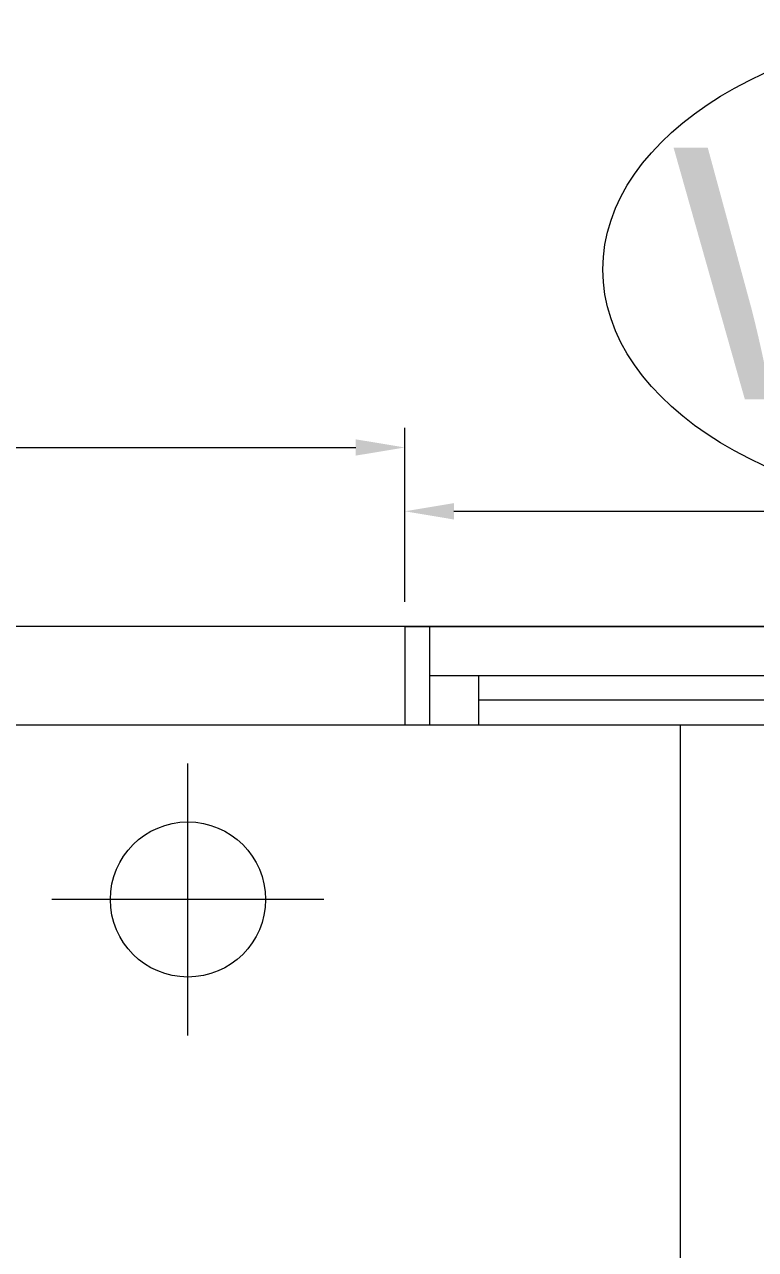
# Model space of a CAD drawing. Header units: millimetres. Extents: x -2143172 to 5255, y -610845 to 279739.
# Drawn here: x -1067644 to -1066900, y -584902 to -583656 of the extents above; entities that cross this region are included whole.
import ezdxf

# ---------------------------------------------------------------- set-up
doc = ezdxf.new("R2010")
doc.units = ezdxf.units.MM
doc.header["$LTSCALE"] = 30
doc.layers.get('0').update_dxf_attribs({"lineweight": 5})
doc.layers.get('Defpoints').update_dxf_attribs({"lineweight": 5})
for name, color, linetype, lineweight in [('Al Window tag', 5, 'Continuous', 5), ('Aluminum', 7, 'Continuous', 5), ('dims.', 152, 'Continuous', 5), ('LOADING', 163, 'Continuous', 5), ('NEW', 1, 'Continuous', 5), ('Walls', 32, 'Continuous', 5)]:
    doc.layers.add(name, color=color, linetype=linetype, lineweight=lineweight)
doc.styles.add('SIMPLEX', font='SIMPLEX.shx', dxfattribs={"height": 150})
doc.styles.add('TTLB-A0-JeddahDP$0$swis721', font='swiss.ttf')
doc.dimstyles.new('Buk', dxfattribs={"dimtxt": 150, "dimasz": 50, "dimexe": 20, "dimexo": 25, "dimgap": 20, "dimtad": 1, "dimdec": 0, "dimrnd": 5, "dimdsep": 46, "dimtxsty": 'SIMPLEX', "dimcen": 0, "dimdle": 20, "dimclrd": 256, "dimclre": 256, "dimclrt": 256, "dimadec": 0, "dimazin": 0, "dimtfac": 0.0075, "dimtdec": 0, "dimtmove": 1, "dimatfit": 2, "dimldrblk": 'ARCHTICK', "dimfxl": 1, "dimtolj": 1, "dimtzin": 0, "dimlwd": -1, "dimlwe": -1, "dimarcsym": 0})

# ---------------------------------------------------------------- blocks, each defined once
blk = doc.blocks.new('*D328')
at = {"layer": 'Defpoints', "color": 0, "transparency": 16777216}
for p in [(-1067257, -584086.1), (-1070913.2, -584268.1, 0.1), (-1067257, -584268.1, 0.1)]:
    blk.add_point(p, dxfattribs=at)
at = {"layer": 'dims.', "linetype": 'Continuous', "transparency": 16777216}
for p, q in [((-1070913.2, -584243.1), (-1070913.2, -584066.1)), ((-1067257, -584243.1), (-1067257, -584066.1))]:
    blk.add_line(p, q, dxfattribs=at)
at = {"layer": 'dims.', "transparency": 16777216}
blk.add_line((-1070863.2, -584086.1), (-1067307, -584086.1), dxfattribs=at)
for points in [[(-1070863.2, -584077.8), (-1070863.2, -584094.4), (-1070913.2, -584086.1)], [(-1067307, -584077.8), (-1067307, -584094.4), (-1067257, -584086.1)]]:
    blk.add_solid(points, dxfattribs=at)
at = {"layer": 'dims.', "transparency": 16777216, "insert": (-1069085.1, -583991.1), "char_height": 150, "attachment_point": 5, "style": 'SIMPLEX'}
blk.add_mtext('\\A1;3655', dxfattribs=at)
blk = doc.blocks.new('_ArchTick')
at = {"color": 0, "linetype": 'ByBlock', "const_width": 0.15}
blk.add_lwpolyline([(-0.5, -0.5), (0.5, 0.5)], dxfattribs=at)
blk = doc.blocks.new('*D329')
at = {"layer": 'Defpoints', "color": 0, "transparency": 16777216}
for p in [(-1066057, -584151), (-1067257, -584268.1, 0.1), (-1066057, -584268.1, 0.1)]:
    blk.add_point(p, dxfattribs=at)
at = {"layer": 'dims.', "linetype": 'Continuous', "transparency": 16777216}
for p, q in [((-1067257, -584243.1), (-1067257, -584131)), ((-1066057, -584243.1), (-1066057, -584131))]:
    blk.add_line(p, q, dxfattribs=at)
at = {"layer": 'dims.', "transparency": 16777216}
blk.add_line((-1067207, -584151), (-1066107, -584151), dxfattribs=at)
for points in [[(-1067207, -584142.7), (-1067207, -584159.4), (-1067257, -584151)], [(-1066107, -584142.7), (-1066107, -584159.4), (-1066057, -584151)]]:
    blk.add_solid(points, dxfattribs=at)
at = {"layer": 'dims.', "transparency": 16777216, "insert": (-1066657, -584056), "char_height": 150, "attachment_point": 5, "style": 'SIMPLEX'}
blk.add_mtext('\\A1;1200', dxfattribs=at)
blk = doc.blocks.new('*X49')
at = {"color": 0}
for p, q in [((13, 1), (13, 1)), ((13, 1), (13, 1)), ((13, 1), (13, 1)), ((13, 1), (13, 1)), ((13, 1), (13, 1)), ((13, 1), (13, 1)), ((13, 1), (13, 1)), ((13, 1), (13, 1)), ((13, 1), (13, 1)), ((13, 1), (13, 1)), ((13, 1), (13, 1)), ((13, 1), (13, 1)), ((13, 1), (13, 1)), ((13, 1), (13, 1)), ((13, 1), (13, 1)), ((13, 1), (14, 1)), ((13, 1), (14, 1)), ((13, 1), (14, 1)), ((13, 1), (13, 1)), ((13, 1), (13, 1)), ((13, 1), (13, 1)), ((13, 1), (13, 1)), ((13, 1), (13, 1)), ((13, 1), (13, 1)), ((13, 1), (13, 1)), ((13, 1), (13, 1)), ((13, 1), (13, 1)), ((13, 1), (13, 1)), ((13, 1), (13, 1)), ((13, 1), (13, 1)), ((13, 1), (13, 1)), ((13, 1), (13, 1)), ((13, 1), (13, 1)), ((13, 1), (13, 1)), ((13, 1), (13, 1)), ((13, 1), (13, 1)), ((13, 1), (13, 1)), ((13, 1), (13, 1)), ((13, 1), (13, 1)), ((13, 1), (13, 1)), ((13, 1), (13, 1)), ((13, 1), (13, 1)), ((13, 1), (13, 1)), ((13, 1), (13, 1)), ((13, 1), (13, 1)), ((13, 1), (13, 1)), ((13, 1), (13, 1)), ((13, 1), (13, 1)), ((13, 1), (13, 1)), ((13, 1), (13, 1)), ((13, 1), (13, 1)), ((13, 1), (13, 1)), ((13, 1), (13, 1)), ((13, 1), (13, 1)), ((13, 1), (13, 1)), ((13, 1), (13, 1)), ((13, 1), (13, 1)), ((13, 1), (13, 1)), ((13, 1), (13, 1)), ((13, 1), (13, 1)), ((13, 1), (13, 1)), ((13, 1), (13, 1)), ((13, 1), (13, 1)), ((13, 1), (13, 1)), ((13, 1), (13, 1)), ((13, 1), (13, 1)), ((13, 1), (13, 1)), ((13, 1), (13, 1)), ((13, 1), (13, 1)), ((13, 1), (13, 1)), ((13, 1), (13, 1)), ((13, 1), (13, 1)), ((13, 1), (13, 1)), ((13, 1), (13, 1)), ((13, 1), (13, 1)), ((13, 1), (13, 1)), ((13, 1), (13, 1)), ((13, 1), (13, 1)), ((13, 1), (13, 1)), ((13, 1), (13, 1)), ((13, 1), (13, 1)), ((13, 1), (13, 1)), ((13, 1), (13, 1)), ((13, 1), (13, 1)), ((13, 1), (13, 1)), ((13, 1), (13, 1)), ((13, 1), (13, 1)), ((13, 1), (13, 1)), ((13, 1), (13, 1)), ((13, 1), (13, 1)), ((13, 1), (13, 1)), ((13, 1), (13, 1)), ((13, 1), (13, 1)), ((13, 1), (13, 1)), ((13, 1), (13, 1)), ((13, 1), (13, 1)), ((13, 1), (13, 1)), ((13, 1), (13, 1)), ((13, 1), (13, 1)), ((13, 1), (13, 1)), ((13, 1), (13, 1)), ((13, 1), (13, 1)), ((13, 1), (13, 1)), ((13, 1), (13, 1)), ((13, 1), (13, 1)), ((13, 1), (13, 1)), ((13, 1), (13, 1)), ((13, 1), (13, 1)), ((13, 1), (13, 1)), ((13, 1), (13, 1)), ((13, 1), (13, 1)), ((13, 1), (13, 1)), ((13, 1), (13, 1)), ((13, 1), (13, 1)), ((13, 1), (13, 1)), ((13, 1), (13, 1)), ((13, 1), (13, 1)), ((13, 1), (13, 1)), ((13, 1), (13, 1)), ((13, 1), (13, 1)), ((13, 1), (13, 1)), ((13, 1), (13, 1)), ((13, 1), (13, 1)), ((13, 1), (14, 1)), ((13, 0), (13, 0)), ((13, 0), (13, 0)), ((13, 0), (13, 0)), ((13, 0), (13, 0)), ((13, 0), (13, 0)), ((13, 0), (13, 0)), ((13, 0), (13, 0)), ((13, 0), (13, 0)), ((13, 0), (13, 0)), ((13, 0), (13, 0)), ((13, 0), (13, 0)), ((13, 0), (13, 0)), ((13, 0), (13, 0)), ((13, 0), (13, 0)), ((13, 0), (13, 0)), ((13, 0), (13, 0)), ((13, 0), (13, 0)), ((13, 0), (13, 0)), ((13, 0), (13, 0)), ((13, 0), (13, 0)), ((13, 0), (13, 0)), ((13, 0), (13, 0)), ((13, 0), (13, 0)), ((13, 0), (13, 0)), ((13, 0), (13, 0)), ((13, 0), (13, 0)), ((13, 0), (13, 0)), ((13, 0), (13, 0)), ((13, 0), (13, 0)), ((13, 0), (13, 0)), ((13, 0), (13, 0)), ((13, 0), (13, 0)), ((13, 0), (13, 0)), ((13, 0), (13, 0)), ((13, 0), (13, 0)), ((13, 0), (13, 0)), ((13, 0), (13, 0)), ((13, 0), (13, 0)), ((13, 0), (13, 0)), ((13, 0), (13, 0)), ((13, 0), (13, 0)), ((13, 0), (13, 0)), ((13, 0), (13, 0)), ((13, 0), (13, 0)), ((13, 0), (13, 0)), ((13, 0), (13, 0)), ((13, 0), (13, 0)), ((13, 0), (13, 0)), ((13, 0), (14, 0)), ((13, 0), (14, 0)), ((13, 0), (13, 0)), ((13, 0), (14, 0)), ((14, 1), (14, 1)), ((14, 1), (14, 1)), ((14, 1), (14, 1)), ((14, 1), (14, 1)), ((14, 1), (14, 1)), ((14, 1), (14, 1)), ((14, 1), (14, 1)), ((14, 1), (14, 1)), ((14, 1), (14, 1)), ((14, 1), (14, 1)), ((14, 1), (14, 1)), ((14, 1), (14, 1)), ((14, 1), (14, 1)), ((14, 1), (14, 1)), ((14, 1), (14, 1)), ((14, 1), (14, 1)), ((14, 1), (14, 1)), ((14, 1), (14, 1)), ((14, 1), (14, 1)), ((14, 1), (14, 1)), ((14, 1), (14, 1)), ((14, 1), (14, 1)), ((14, 1), (14, 1)), ((14, 1), (14, 1)), ((14, 1), (14, 1)), ((14, 1), (14, 1)), ((14, 1), (14, 1)), ((14, 1), (14, 1)), ((14, 1), (14, 1)), ((14, 1), (14, 1)), ((14, 1), (14, 1)), ((14, 1), (14, 1)), ((14, 1), (14, 1)), ((14, 1), (14, 1)), ((14, 1), (14, 1)), ((14, 1), (14, 1)), ((14, 1), (14, 1)), ((14, 1), (14, 1)), ((14, 1), (14, 1)), ((14, 1), (14, 1)), ((14, 1), (14, 1)), ((14, 1), (14, 1)), ((14, 1), (14, 1)), ((14, 1), (14, 1)), ((14, 1), (14, 1)), ((14, 1), (14, 1)), ((14, 1), (14, 1)), ((14, 1), (14, 1)), ((14, 1), (14, 1)), ((14, 1), (14, 1)), ((14, 1), (14, 1)), ((14, 1), (14, 1)), ((14, 1), (14, 1)), ((14, 1), (14, 1)), ((14, 1), (14, 1)), ((14, 1), (14, 1)), ((14, 1), (14, 1)), ((14, 1), (14, 1)), ((14, 1), (14, 1)), ((14, 1), (14, 1)), ((14, 1), (14, 1)), ((14, 1), (14, 1)), ((14, 1), (14, 1)), ((14, 1), (14, 1)), ((14, 1), (14, 1)), ((14, 1), (14, 1)), ((14, 1), (14, 1)), ((14, 1), (14, 1)), ((14, 1), (14, 1)), ((14, 1), (14, 1)), ((14, 1), (14, 1)), ((14, 1), (14, 1)), ((14, 1), (14, 1)), ((14, 1), (14, 1)), ((14, 1), (14, 1)), ((14, 1), (14, 1)), ((14, 1), (14, 1)), ((14, 1), (14, 1)), ((14, 1), (14, 1)), ((14, 1), (14, 1)), ((14, 1), (14, 1)), ((14, 1), (14, 1)), ((14, 1), (14, 1)), ((14, 1), (14, 1)), ((14, 1), (14, 1)), ((14, 1), (14, 1)), ((14, 1), (14, 1)), ((14, 1), (14, 1)), ((14, 1), (14, 1)), ((14, 1), (14, 1)), ((14, 1), (14, 1)), ((14, 1), (14, 1)), ((14, 1), (14, 1)), ((14, 1), (14, 1)), ((14, 0), (14, 0)), ((14, 0), (14, 0)), ((14, 0), (14, 0)), ((14, 0), (14, 0)), ((14, 0), (14, 0)), ((14, 0), (14, 0)), ((14, 0), (14, 0)), ((14, 0), (14, 0)), ((14, 0), (14, 0)), ((14, 0), (14, 0)), ((14, 0), (14, 0)), ((14, 0), (14, 0)), ((14, 0), (14, 0)), ((14, 0), (14, 0)), ((14, 0), (14, 0)), ((14, 0), (14, 0)), ((14, 0), (14, 0)), ((14, 0), (14, 0)), ((14, 0), (14, 0)), ((14, 0), (14, 0)), ((14, 0), (14, 0)), ((14, 0), (14, 0)), ((14, 0), (14, 0)), ((14, 0), (14, 0)), ((14, 0), (14, 0)), ((14, 0), (14, 0)), ((14, 0), (14, 0)), ((14, 0), (14, 0)), ((14, 0), (14, 0)), ((14, 0), (14, 0)), ((14, 0), (14, 0)), ((14, 0), (14, 0)), ((14, 0), (14, 0)), ((14, 0), (14, 0)), ((14, 0), (14, 0)), ((14, 0), (14, 0)), ((14, 0), (14, 0)), ((14, 0), (14, 0)), ((14, 0), (14, 0)), ((14, 0), (14, 0)), ((14, 0), (14, 0)), ((14, 0), (14, 0)), ((14, 0), (14, 0)), ((14, 0), (14, 0)), ((14, 0), (14, 0)), ((14, 0), (14, 0)), ((14, 0), (14, 0)), ((14, 0), (14, 0)), ((13, 0), (13, 0)), ((13, 0), (14, 0)), ((13, 0), (13, 0)), ((13, 0), (14, 0)), ((13, 0), (13, 0)), ((13, 0), (14, 0)), ((13, 0), (13, 0)), ((13, 0), (13, 0)), ((13, 0), (13, 0)), ((13, 0), (13, 0)), ((13, 0), (14, 0)), ((13, 0), (13, 0)), ((13, 0), (14, 0)), ((13, 0), (13, 0)), ((13, 0), (14, 0)), ((13, 0), (13, 0)), ((13, 0), (14, 0)), ((13, 0), (13, 0)), ((13, 0), (14, 0)), ((13, 0), (13, 0)), ((13, 0), (14, 0)), ((13, 0), (13, 0)), ((13, 0), (14, 0)), ((13, 0), (13, 0)), ((13, 0), (13, 0)), ((13, 0), (13, 0)), ((13, 0), (14, 0)), ((13, 0), (13, 0)), ((13, 0), (14, 0)), ((13, 0), (13, 0)), ((13, 0), (14, 0)), ((13, 0), (13, 0)), ((13, 0), (14, 0)), ((13, 0), (13, 0)), ((13, 0), (13, 0)), ((13, 0), (13, 0)), ((13, 0), (13, 0)), ((13, 0), (13, 0)), ((13, 0), (13, 0)), ((13, 0), (13, 0)), ((13, 0), (13, 0)), ((13, 0), (13, 0)), ((13, 0), (13, 0)), ((13, 0), (13, 0)), ((13, 0), (13, 0)), ((13, 0), (13, 0)), ((13, 0), (13, 0)), ((13, 0), (13, 0)), ((13, 0), (13, 0)), ((13, 0), (13, 0)), ((13, 0), (13, 0)), ((13, 0), (13, 0)), ((13, 0), (13, 0)), ((13, 0), (13, 0)), ((13, 0), (13, 0)), ((13, 0), (13, 0)), ((13, 0), (13, 0)), ((13, 0), (13, 0)), ((13, 0), (13, 0)), ((13, 0), (13, 0)), ((13, 0), (13, 0)), ((13, 0), (13, 0)), ((13, 0), (13, 0)), ((13, 0), (13, 0)), ((13, -1), (13, -1)), ((13, -1), (13, -1)), ((13, -1), (13, -1)), ((13, -1), (13, -1)), ((13, -1), (13, -1)), ((13, -1), (14, -1)), ((13, -1), (13, -1)), ((14, 0), (14, 0)), ((14, 0), (14, 0)), ((14, 0), (14, 0)), ((14, 0), (14, 0)), ((14, 0), (14, 0)), ((14, 0), (14, 0)), ((14, 0), (14, 0)), ((14, 0), (14, 0)), ((14, 0), (14, 0)), ((14, 0), (14, 0)), ((14, 0), (14, 0)), ((14, 0), (14, 0)), ((14, 0), (14, 0)), ((14, 0), (14, 0)), ((14, 0), (14, 0)), ((13, 0), (14, 0)), ((14, 0), (14, 0)), ((14, 0), (14, 0)), ((14, 0), (14, 0)), ((14, 0), (14, 0)), ((14, 0), (14, 0)), ((14, 0), (14, 0)), ((14, 0), (14, 0)), ((14, 0), (14, 0)), ((14, 0), (14, 0)), ((14, 0), (14, 0)), ((14, 0), (14, 0)), ((14, 0), (14, 0)), ((14, 0), (14, 0)), ((14, 0), (14, 0)), ((14, 0), (14, 0)), ((14, 0), (14, 0)), ((14, 0), (14, 0)), ((14, 0), (14, 0)), ((14, 0), (14, 0)), ((14, 0), (14, 0)), ((14, 0), (14, 0)), ((14, 0), (14, 0)), ((14, 0), (14, 0)), ((14, 0), (14, 0)), ((14, 0), (14, 0)), ((14, 0), (14, 0)), ((14, 0), (14, 0)), ((14, 0), (14, 0)), ((14, 0), (14, 0)), ((14, 0), (14, 0)), ((14, 0), (14, 0)), ((14, 0), (14, 0)), ((14, 0), (14, 0)), ((14, 0), (14, 0)), ((14, -1), (14, -1)), ((14, -1), (14, -1)), ((14, -1), (14, -1)), ((14, -1), (14, -1)), ((14, -1), (14, -1))]:
    blk.add_line(p, q, dxfattribs=at)
blk = doc.blocks.new('*X48')
at = {"color": 0}
for p, q in [((5, 3), (5, 3)), ((5, 3), (5, 3)), ((5, 3), (5, 3)), ((5, 3), (5, 3)), ((5, 3), (5, 3)), ((5, 3), (5, 3)), ((5, 3), (5, 3)), ((5, 3), (5, 3)), ((5, 3), (5, 3)), ((5, 3), (5, 3)), ((5, 3), (5, 3)), ((5, 3), (5, 3)), ((5, 3), (5, 3)), ((5, 3), (5, 3)), ((5, 3), (5, 3)), ((5, 3), (5, 3)), ((5, 3), (5, 3)), ((5, 3), (5, 3)), ((5, 3), (5, 3)), ((5, 3), (5, 3)), ((5, 3), (5, 3)), ((5, 3), (5, 3)), ((5, 3), (5, 3)), ((5, 3), (5, 3)), ((5, 3), (5, 3)), ((5, 3), (5, 3)), ((5, 3), (5, 3)), ((5, 3), (5, 3)), ((5, 3), (5, 3)), ((5, 3), (5, 3)), ((5, 3), (5, 3)), ((5, 3), (5, 3)), ((5, 3), (5, 3)), ((5, 3), (5, 3)), ((5, 3), (5, 3)), ((5, 3), (5, 3)), ((5, 3), (5, 3)), ((5, 3), (5, 3)), ((5, 3), (5, 3)), ((5, 3), (5, 3)), ((5, 3), (5, 3)), ((5, 3), (5, 3)), ((5, 3), (5, 3)), ((5, 3), (5, 3)), ((5, 3), (5, 3)), ((5, 3), (5, 3)), ((5, 3), (5, 3)), ((5, 3), (5, 3)), ((5, 3), (5, 3)), ((5, 3), (5, 3)), ((5, 3), (5, 3)), ((5, 3), (5, 3)), ((5, 3), (5, 3)), ((5, 3), (5, 3)), ((5, 3), (5, 3)), ((5, 3), (5, 3)), ((5, 3), (5, 3)), ((5, 3), (5, 3)), ((5, 3), (5, 3)), ((5, 3), (5, 3)), ((5, 3), (5, 3)), ((5, 3), (5, 3)), ((5, 3), (5, 3)), ((5, 3), (5, 3)), ((5, 3), (5, 3)), ((5, 3), (5, 3)), ((6, 3), (5, 3)), ((5, 3), (5, 3)), ((6, 3), (5, 3)), ((5, 3), (5, 3)), ((6, 3), (5, 3)), ((5, 3), (5, 3)), ((6, 3), (5, 3)), ((5, 3), (5, 3)), ((5, 3), (5, 3)), ((5, 3), (5, 3)), ((5, 3), (5, 3)), ((5, 3), (5, 3)), ((5, 3), (5, 3)), ((5, 3), (5, 3)), ((5, 3), (5, 3)), ((5, 3), (5, 3)), ((5, 3), (5, 3)), ((5, 3), (5, 3)), ((5, 3), (5, 3)), ((5, 3), (5, 3)), ((5, 3), (5, 3)), ((5, 3), (5, 3)), ((5, 3), (5, 3)), ((5, 3), (5, 3)), ((5, 3), (5, 3)), ((5, 3), (5, 3)), ((5, 3), (5, 3)), ((5, 3), (5, 3)), ((5, 3), (5, 3)), ((5, 3), (5, 3)), ((6, 3), (6, 3)), ((6, 3), (6, 3)), ((6, 3), (6, 3)), ((6, 3), (6, 3)), ((6, 3), (6, 3)), ((6, 3), (6, 3)), ((6, 3), (6, 3)), ((6, 3), (6, 3)), ((6, 3), (6, 3)), ((6, 3), (6, 3)), ((6, 3), (6, 3)), ((6, 3), (6, 3)), ((6, 3), (6, 3)), ((6, 3), (6, 3)), ((6, 3), (6, 3)), ((6, 3), (6, 3)), ((6, 3), (6, 3)), ((6, 3), (6, 3)), ((6, 3), (6, 3)), ((6, 3), (6, 3)), ((6, 3), (6, 3)), ((6, 3), (6, 3)), ((6, 3), (6, 3)), ((6, 3), (6, 3)), ((6, 3), (6, 3)), ((6, 3), (6, 3)), ((6, 3), (6, 3)), ((6, 3), (6, 3)), ((6, 3), (6, 3)), ((6, 3), (6, 3)), ((6, 3), (6, 3)), ((6, 3), (6, 3)), ((6, 3), (6, 3)), ((6, 3), (6, 3)), ((6, 3), (6, 3)), ((6, 3), (6, 3)), ((6, 3), (6, 3)), ((6, 3), (6, 3)), ((6, 3), (6, 3)), ((6, 3), (6, 3)), ((6, 3), (6, 3)), ((6, 3), (6, 3)), ((6, 3), (6, 3)), ((6, 3), (6, 3)), ((6, 3), (6, 3)), ((6, 3), (6, 3)), ((6, 3), (6, 3)), ((6, 3), (6, 3)), ((6, 3), (6, 3)), ((6, 3), (6, 3)), ((6, 3), (6, 3)), ((6, 3), (6, 3)), ((6, 3), (6, 3)), ((6, 3), (6, 3)), ((6, 3), (6, 3)), ((6, 3), (6, 3)), ((6, 3), (6, 3)), ((6, 3), (6, 3)), ((6, 3), (6, 3)), ((6, 3), (6, 3)), ((6, 3), (6, 3)), ((6, 3), (6, 3)), ((6, 3), (6, 3)), ((6, 3), (6, 3)), ((6, 3), (6, 3)), ((6, 3), (6, 3)), ((6, 3), (6, 3)), ((6, 3), (6, 3)), ((6, 3), (6, 3)), ((6, 3), (6, 3)), ((6, 3), (6, 3)), ((6, 3), (6, 3)), ((6, 3), (6, 3)), ((6, 3), (6, 3)), ((6, 3), (6, 3)), ((6, 3), (6, 3)), ((6, 3), (6, 3)), ((6, 3), (6, 3)), ((6, 3), (6, 3)), ((6, 3), (6, 3)), ((6, 3), (6, 3)), ((6, 3), (6, 3)), ((6, 3), (6, 3)), ((6, 3), (6, 3)), ((6, 3), (6, 3)), ((6, 3), (6, 3)), ((6, 3), (6, 3)), ((6, 3), (6, 3)), ((6, 3), (6, 3)), ((6, 3), (6, 3)), ((6, 3), (6, 3)), ((6, 3), (6, 3)), ((6, 3), (6, 3)), ((6, 3), (6, 3)), ((6, 3), (6, 3)), ((6, 3), (6, 3)), ((6, 3), (6, 3)), ((6, 3), (6, 3)), ((6, 3), (6, 3)), ((6, 3), (6, 3)), ((6, 3), (6, 3)), ((6, 3), (6, 3)), ((6, 3), (6, 3)), ((6, 3), (6, 3)), ((6, 3), (6, 3)), ((6, 3), (6, 3)), ((6, 3), (6, 3)), ((6, 3), (6, 3)), ((6, 3), (6, 3)), ((6, 3), (6, 3)), ((6, 3), (6, 3)), ((6, 3), (6, 3)), ((6, 3), (6, 3)), ((6, 3), (6, 3)), ((6, 3), (6, 3)), ((6, 3), (6, 3)), ((6, 3), (6, 3)), ((6, 3), (6, 3)), ((6, 3), (6, 3)), ((6, 3), (6, 3)), ((6, 3), (6, 3)), ((6, 3), (6, 3)), ((6, 3), (6, 3)), ((6, 3), (6, 3)), ((6, 3), (6, 3)), ((6, 3), (6, 3)), ((6, 3), (6, 3)), ((6, 3), (6, 3)), ((6, 3), (6, 3)), ((6, 3), (6, 3)), ((6, 3), (6, 3)), ((6, 3), (6, 3)), ((6, 3), (6, 3)), ((6, 3), (6, 3)), ((6, 3), (6, 3)), ((6, 3), (6, 3)), ((6, 3), (6, 3)), ((6, 3), (6, 3)), ((6, 3), (6, 3)), ((6, 3), (6, 3)), ((6, 3), (6, 3)), ((6, 3), (6, 3)), ((6, 3), (6, 3)), ((6, 3), (6, 3)), ((6, 3), (6, 3)), ((6, 3), (6, 3)), ((6, 3), (6, 3)), ((6, 3), (6, 3)), ((6, 3), (6, 3)), ((6, 3), (6, 3)), ((6, 3), (6, 3)), ((6, 3), (6, 3)), ((6, 3), (6, 3)), ((6, 3), (6, 3)), ((6, 3), (6, 3)), ((6, 3), (6, 3)), ((6, 3), (6, 3)), ((6, 3), (6, 3)), ((6, 3), (6, 3)), ((6, 3), (6, 3)), ((6, 3), (6, 3)), ((6, 3), (6, 3)), ((6, 3), (6, 3)), ((6, 3), (6, 3)), ((6, 3), (6, 3)), ((6, 3), (6, 3)), ((6, 3), (6, 3)), ((6, 3), (6, 3)), ((6, 3), (6, 3)), ((6, 3), (6, 3)), ((6, 3), (6, 3)), ((6, 3), (6, 3)), ((6, 3), (6, 3)), ((6, 3), (6, 3)), ((6, 3), (6, 3)), ((6, 3), (6, 3)), ((6, 3), (6, 3)), ((6, 3), (6, 3)), ((6, 3), (6, 3)), ((6, 3), (6, 3)), ((6, 3), (6, 3)), ((6, 3), (6, 3)), ((6, 3), (6, 3)), ((6, 3), (6, 3)), ((6, 3), (6, 3)), ((6, 3), (6, 3)), ((6, 3), (6, 3)), ((6, 3), (6, 3)), ((6, 3), (6, 3)), ((6, 3), (6, 3)), ((6, 3), (6, 3)), ((6, 3), (6, 3)), ((6, 3), (6, 3)), ((6, 3), (6, 3)), ((6, 3), (6, 3)), ((6, 3), (6, 3)), ((6, 3), (6, 3)), ((6, 3), (6, 3)), ((6, 3), (6, 3)), ((6, 3), (6, 3)), ((6, 3), (6, 3)), ((6, 3), (6, 3)), ((6, 3), (6, 3)), ((6, 3), (6, 3)), ((6, 3), (5, 3)), ((6, 3), (5, 3)), ((6, 3), (5, 3)), ((6, 3), (5, 3)), ((6, 3), (5, 3)), ((6, 3), (6, 3)), ((6, 3), (6, 3)), ((6, 3), (6, 3)), ((6, 3), (6, 3)), ((6, 3), (6, 3)), ((6, 3), (6, 3)), ((6, 3), (6, 3)), ((6, 3), (6, 3)), ((6, 3), (6, 3)), ((6, 3), (6, 3)), ((6, 3), (6, 3)), ((6, 3), (6, 3)), ((6, 3), (6, 3)), ((6, 3), (6, 3)), ((6, 3), (6, 3)), ((6, 3), (6, 3)), ((6, 3), (6, 3)), ((6, 3), (6, 3)), ((6, 3), (6, 3)), ((6, 3), (6, 3)), ((6, 3), (6, 3)), ((6, 3), (6, 3)), ((6, 3), (6, 3)), ((6, 3), (6, 3)), ((6, 3), (6, 3)), ((6, 3), (6, 3)), ((6, 3), (6, 3)), ((6, 3), (6, 3)), ((6, 3), (6, 3)), ((6, 3), (6, 3)), ((6, 3), (6, 3)), ((6, 3), (6, 3)), ((6, 3), (6, 3)), ((6, 3), (6, 3)), ((6, 3), (6, 3)), ((6, 3), (6, 3)), ((6, 3), (6, 3)), ((6, 3), (6, 3)), ((6, 3), (6, 3)), ((6, 3), (6, 3)), ((6, 3), (6, 3)), ((6, 3), (6, 3)), ((6, 3), (6, 3)), ((6, 3), (6, 3)), ((6, 3), (6, 3)), ((6, 3), (6, 3)), ((6, 3), (6, 3)), ((6, 3), (6, 3)), ((6, 3), (6, 3)), ((6, 3), (6, 3)), ((6, 3), (6, 3)), ((6, 3), (6, 3)), ((6, 3), (6, 3)), ((6, 3), (6, 3)), ((6, 3), (6, 3)), ((6, 3), (6, 3)), ((6, 3), (6, 3)), ((6, 3), (6, 3)), ((6, 3), (6, 3)), ((6, 3), (6, 3)), ((6, 3), (6, 3)), ((6, 3), (6, 3)), ((6, 3), (6, 3)), ((6, 3), (6, 3)), ((6, 3), (6, 3)), ((6, 3), (6, 3)), ((6, 3), (6, 3)), ((6, 3), (6, 3)), ((6, 3), (6, 3)), ((6, 3), (6, 3)), ((6, 3), (6, 3)), ((6, 3), (6, 3)), ((6, 3), (6, 3)), ((6, 3), (6, 3)), ((6, 3), (6, 3)), ((6, 3), (6, 3)), ((6, 3), (6, 3)), ((6, 3), (6, 3)), ((6, 3), (6, 3)), ((6, 3), (6, 3)), ((6, 3), (6, 3)), ((6, 3), (6, 3)), ((6, 3), (6, 3)), ((6, 3), (6, 3)), ((6, 3), (6, 3)), ((6, 3), (6, 3)), ((6, 3), (6, 3)), ((6, 3), (6, 3)), ((6, 3), (6, 3)), ((6, 3), (6, 3)), ((6, 3), (6, 3)), ((6, 3), (6, 3)), ((6, 3), (6, 3)), ((6, 3), (6, 3)), ((6, 3), (6, 3)), ((6, 3), (6, 3)), ((6, 3), (6, 3)), ((6, 3), (6, 3)), ((6, 3), (6, 3)), ((6, 3), (6, 3)), ((6, 3), (6, 3)), ((6, 3), (6, 3)), ((6, 3), (6, 3)), ((6, 3), (6, 3)), ((6, 3), (6, 3)), ((6, 3), (6, 3)), ((6, 3), (6, 3)), ((6, 3), (6, 3)), ((6, 3), (6, 3)), ((6, 3), (6, 3)), ((6, 3), (6, 3)), ((6, 3), (6, 3)), ((6, 3), (6, 3)), ((6, 3), (6, 3)), ((6, 3), (6, 3)), ((6, 3), (6, 3)), ((6, 3), (6, 3)), ((6, 3), (6, 3)), ((6, 3), (6, 3)), ((6, 3), (6, 3)), ((6, 3), (6, 3)), ((6, 3), (6, 3)), ((6, 3), (6, 3)), ((6, 3), (6, 3)), ((6, 3), (6, 3)), ((6, 3), (6, 3)), ((6, 3), (6, 3)), ((6, 3), (6, 3)), ((6, 3), (6, 3)), ((6, 3), (6, 3)), ((6, 3), (6, 3)), ((6, 3), (6, 3)), ((6, 3), (6, 3)), ((6, 3), (6, 3)), ((6, 3), (6, 3)), ((6, 3), (6, 3)), ((6, 3), (6, 3)), ((6, 3), (6, 3)), ((6, 3), (6, 3)), ((6, 3), (6, 3)), ((6, 3), (6, 3)), ((6, 3), (6, 3)), ((6, 3), (6, 3)), ((6, 3), (6, 3)), ((6, 3), (6, 3)), ((6, 3), (6, 3)), ((6, 3), (6, 3)), ((6, 3), (6, 3)), ((6, 3), (6, 3)), ((6, 3), (6, 3)), ((6, 3), (6, 3)), ((6, 3), (6, 3)), ((6, 3), (6, 3)), ((6, 3), (6, 3)), ((6, 3), (6, 3)), ((6, 3), (6, 3)), ((6, 3), (6, 3)), ((6, 3), (6, 3)), ((6, 3), (6, 3)), ((6, 3), (6, 3)), ((6, 3), (6, 3)), ((6, 3), (6, 3)), ((6, 3), (6, 3)), ((6, 3), (6, 3)), ((6, 3), (6, 3)), ((6, 3), (6, 3)), ((6, 3), (6, 3)), ((6, 3), (6, 3)), ((6, 3), (6, 3)), ((6, 3), (6, 3)), ((6, 3), (6, 3)), ((6, 3), (6, 3)), ((6, 3), (6, 3)), ((6, 3), (6, 3)), ((6, 3), (6, 3)), ((6, 3), (6, 3)), ((6, 3), (6, 3)), ((6, 3), (6, 3)), ((6, 3), (6, 3)), ((6, 3), (6, 3)), ((6, 3), (6, 3)), ((6, 3), (6, 3)), ((6, 3), (6, 3)), ((6, 3), (6, 3)), ((6, 3), (6, 3)), ((6, 3), (6, 3)), ((6, 3), (6, 3)), ((6, 3), (6, 3)), ((6, 3), (6, 3)), ((6, 3), (6, 3)), ((6, 3), (6, 3)), ((6, 3), (6, 3)), ((6, 3), (6, 3)), ((6, 3), (6, 3)), ((6, 3), (6, 3)), ((6, 3), (6, 3)), ((6, 3), (6, 3)), ((6, 3), (6, 3)), ((6, 3), (6, 3)), ((6, 3), (6, 3)), ((6, 3), (6, 3)), ((6, 3), (6, 3)), ((6, 3), (6, 3)), ((6, 3), (6, 3)), ((6, 3), (6, 3)), ((6, 3), (6, 3)), ((6, 3), (6, 3)), ((6, 3), (6, 3)), ((6, 3), (6, 3)), ((6, 3), (6, 3)), ((6, 3), (6, 3)), ((6, 3), (6, 3)), ((6, 3), (6, 3)), ((6, 3), (6, 3)), ((6, 3), (6, 3)), ((6, 3), (6, 3)), ((6, 3), (6, 3)), ((6, 3), (6, 3)), ((6, 3), (6, 3)), ((6, 3), (6, 3)), ((6, 3), (6, 3)), ((6, 3), (6, 3)), ((6, 3), (6, 3)), ((6, 3), (6, 3)), ((6, 3), (6, 3)), ((6, 3), (6, 3)), ((6, 3), (6, 3)), ((6, 3), (6, 3)), ((6, 3), (6, 3)), ((6, 3), (6, 3)), ((6, 3), (6, 3)), ((6, 3), (6, 3)), ((6, 3), (6, 3)), ((6, 3), (6, 3)), ((6, 3), (6, 3)), ((6, 3), (6, 3)), ((6, 3), (6, 3)), ((6, 3), (6, 3)), ((6, 3), (6, 3)), ((6, 3), (6, 3)), ((6, 3), (6, 3)), ((6, 3), (6, 3)), ((6, 3), (6, 3)), ((6, 3), (6, 3)), ((6, 3), (6, 3)), ((6, 3), (6, 3)), ((6, 3), (6, 3)), ((6, 3), (6, 3)), ((6, 3), (6, 3)), ((6, 3), (6, 3)), ((6, 3), (6, 3)), ((6, 3), (6, 3)), ((6, 3), (6, 3)), ((6, 3), (6, 3)), ((6, 3), (6, 3)), ((6, 3), (6, 3)), ((6, 3), (6, 3)), ((6, 3), (6, 3)), ((6, 3), (6, 3)), ((6, 3), (6, 3)), ((6, 3), (6, 3)), ((6, 3), (6, 3)), ((6, 3), (6, 3)), ((6, 3), (6, 3)), ((6, 3), (6, 3)), ((6, 3), (6, 3)), ((6, 3), (6, 3)), ((6, 3), (6, 3)), ((6, 3), (6, 3)), ((6, 3), (6, 3)), ((6, 3), (6, 3)), ((6, 3), (6, 3)), ((6, 3), (6, 3)), ((6, 3), (6, 3)), ((6, 3), (6, 3)), ((6, 3), (6, 3)), ((6, 3), (6, 3)), ((6, 3), (6, 3)), ((6, 3), (6, 3)), ((6, 3), (6, 3)), ((6, 3), (6, 3)), ((6, 3), (6, 3)), ((6, 3), (6, 3)), ((6, 3), (6, 3)), ((6, 3), (6, 3)), ((6, 3), (6, 3)), ((6, 3), (6, 3)), ((6, 3), (6, 3)), ((6, 3), (6, 3)), ((6, 3), (6, 3)), ((6, 3), (6, 3)), ((6, 3), (6, 3)), ((6, 3), (6, 3)), ((6, 3), (6, 3)), ((6, 3), (6, 3)), ((6, 3), (6, 3)), ((6, 3), (6, 3)), ((6, 3), (6, 3)), ((6, 3), (6, 3)), ((6, 3), (6, 3)), ((6, 3), (6, 3)), ((6, 3), (6, 3)), ((6, 3), (6, 3)), ((6, 3), (6, 3)), ((6, 3), (6, 3)), ((6, 3), (6, 3)), ((6, 3), (6, 3)), ((6, 3), (6, 3)), ((6, 3), (6, 3)), ((6, 3), (6, 3)), ((6, 3), (6, 3)), ((6, 3), (6, 3)), ((6, 3), (6, 3)), ((6, 3), (6, 3)), ((6, 3), (6, 3)), ((6, 3), (6, 3)), ((6, 3), (6, 3))]:
    blk.add_line(p, q, dxfattribs=at)
blk = doc.blocks.new('GF21043-P')
at = {"color": 0}
for p, q in [((0.8, 0.75), (-0.8, 0.75)), ((0.8, 0), (0.8, 0.75))]:
    blk.add_line(p, q, dxfattribs=at)
for points in [[(0.8, 0.75), (0.8, 0.75), (0.8, 0.75), (0.8, 0.75), (0.8, 0.75), (0.8, 0.75), (0.8, 0.75), (0.8, 0.75), (0.8, 0.75), (0.8, 0.75), (0.8, 0.75), (0.8, 0.75), (0.8, 0.75), (0.8, 0.75), (0.8, 0.75), (0.8, 0.75), (0.8, 0.75), (0.8, 0.75), (0.8, 0.75), (0.8, 0.75), (0.8, 0.75), (0.8, 0.75), (0.8, 0.75), (0.8, 0.75), (0.8, 0.75), (0.8, 0.75), (0.8, 0.75), (0.8, 0.75), (0.8, 0.75), (0.8, 0.75), (0.8, 0.75), (0.8, 0.75), (0.8, 0.75), (0.8, 0.75), (0.8, 0.75), (0.8, 0.75), (0.8, 0.75), (0.8, 0.75), (0.8, 0.75), (0.8, 0.75), (0.8, 0.75), (0.8, 0.75), (0.8, 0.75), (0.8, 0.75), (0.8, 0.75), (0.8, 0.75), (0.8, 0.75), (0.8, 0.75), (0.8, 0.75), (0.8, 0.75), (0.8, 0.75), (0.8, 0.75), (0.8, 0.75), (0.8, 0.75), (0.8, 0.75), (0.8, 0.75), (0.8, 0.75), (0.8, 0.75), (0.8, 0.75), (0.8, 0.75), (0.8, 0.75), (0.8, 0.75), (0.8, 0.75), (0.8, 0.75), (0.8, 0.75), (0.8, 0.75), (0.8, 0.75), (0.8, 0.75), (0.8, 0.75), (0.8, 0.75), (0.8, 0.75), (0.8, 0.75), (0.8, 0.75), (0.8, 0.75), (0.8, 0.75), (0.8, 0.75), (0.8, 0.75), (0.8, 0.75), (0.8, 0.75), (0.8, 0.75), (0.8, 0.75), (0.8, 0.75), (0.8, 0.75), (0.8, 0.75), (0.8, 0.75), (0.8, 0.75), (0.8, 0.75), (0.8, 0.75), (0.8, 0.75), (0.8, 0.75), (0.8, 0.75), (0.8, 0.75), (0.8, 0.75), (0.8, 0.75), (0.8, 0.75), (0.8, 0.75), (0.8, 0.75), (0.8, 0.75), (0.8, 0.75), (0.8, 0.75), (0.8, 0.75), (0.8, 0.75), (0.8, 0.75), (0.8, 0.75), (0.8, 0.75), (0.8, 0.75), (0.8, 0.75), (0.8, 0.75), (0.8, 0.75), (0.8, 0.75), (0.8, 0.75), (0.8, 0.75), (0.8, 0.75), (0.8, 0.75), (0.8, 0.75), (0.8, 0.75), (0.8, 0.75), (0.8, 0.75), (0.8, 0.75), (0.8, 0.75), (0.8, 0.75), (0.8, 0.75), (0.8, 0.75), (0.8, 0.75), (0.8, 0.75), (0.8, 0.75), (0.8, 0.75), (0.8, 0.75), (0.8, 0.75), (0.8, 0.75), (0.8, 0.75), (0.8, 0.75), (0.8, 0.75), (0.8, 0.75), (0.8, 0.75), (0.8, 0.75), (0.8, 0.75), (0.8, 0.75), (0.8, 0.75), (0.8, 0.75), (0.8, 0.75), (0.8, 0.75), (0.8, 0.75), (0.8, 0.75), (0.8, 0.75), (0.8, 0.75), (0.8, 0.75), (0.8, 0.75), (0.8, 0.75), (0.8, 0.75), (0.8, 0.75), (0.8, 0.75), (0.8, 0.75), (0.8, 0.75), (0.8, 0.75), (0.8, 0.75), (0.8, 0.75), (0.8, 0.75), (0.8, 0.75), (0.8, 0.75), (0.8, 0.75), (0.8, 0.75), (0.8, 0.75), (0.8, 0.75), (0.8, 0.75), (0.8, 0.75), (0.8, 0.75), (0.8, 0.75), (0.8, 0.75), (0.8, 0.75), (0.8, 0.75), (0.8, 0.75), (0.8, 0.75), (0.8, 0.75), (0.8, 0.75), (0.8, 0.75), (0.8, 0.75), (0.8, 0.75), (0.8, 0.75), (0.8, 0.75), (0.8, 0.75), (0.8, 0.75), (0.8, 0.75), (0.8, 0.75), (0.8, 0.75), (0.8, 0.75), (0.8, 0.75), (0.8, 0.75), (0.8, 0.75), (0.8, 0.75), (0.8, 0.75), (0.8, 0.75), (0.8, 0.75), (0.8, 0.75), (0.8, 0.75), (0.8, 0.75), (0.8, 0.75), (0.8, 0.75), (0.8, 0.75), (0.8, 0.75), (0.8, 0.75), (0.8, 0.75), (0.8, 0.75), (0.8, 0.75), (0.8, 0.75), (0.8, 0.75), (0.8, 0.75), (0.8, 0.75), (0.8, 0.75), (0.8, 0.75), (0.8, 0.75), (0.8, 0.75), (0.8, 0.75), (0.8, 0.75), (0.8, 0.75), (0.8, 0.75), (0.8, 0.75), (0.8, 0.75), (0.8, 0.75), (0.8, 0.75), (0.8, 0.75), (0.8, 0.75), (0.8, 0.75), (0.8, 0.75), (0.8, 0.75), (0.8, 0.75), (0.8, 0.75), (0.8, 0.75), (0.8, 0.75), (0.8, 0.75), (0.8, 0.75), (0.8, 0.75), (0.8, 0.75), (0.8, 0.75), (0.8, 0.75), (0.8, 0.75), (0.8, 0.75), (0.8, 0.75), (0.8, 0.75), (0.8, 0.75), (0.8, 0.75), (0.8, 0.75), (0.8, 0.75), (0.8, 0.75), (0.8, 0.75), (0.8, 0.75), (0.8, 0.75), (0.8, 0.75), (0.8, 0.75), (0.8, 0.75), (0.8, 0.75), (0.8, 0.75), (0.8, 0.75), (0.8, 0.75), (0.8, 0.75), (0.8, 0.75), (0.8, 0.75), (0.8, 0.75), (0.8, 0.75), (0.8, 0.75), (0.8, 0.75), (0.8, 0.75), (0.8, 0.75), (0.8, 0.75), (0.8, 0.75), (0.8, 0.75), (0.8, 0.75), (0.8, 0.75), (0.8, 0.75), (0.8, 0.75), (0.8, 0.75), (0.8, 0.75), (0.8, 0.75), (0.8, 0.75), (0.8, 0.75), (0.8, 0.75), (0.8, 0.75)], [(0.8, 0.75), (0.8, 0.75), (0.8, 0.75), (0.8, 0.75), (0.8, 0.75), (0.8, 0.75), (0.8, 0.75), (0.8, 0.75), (0.8, 0.75), (0.8, 0.75), (0.8, 0.75), (0.8, 0.75), (0.8, 0.75), (0.8, 0.75), (0.8, 0.75), (0.8, 0.75), (0.8, 0.75), (0.8, 0.75), (0.8, 0.75), (0.8, 0.75), (0.8, 0.75), (0.8, 0.75), (0.8, 0.75), (0.8, 0.75), (0.8, 0.75), (0.8, 0.75), (0.8, 0.75), (0.8, 0.75), (0.8, 0.75), (0.8, 0.75), (0.8, 0.75), (0.8, 0.75), (0.8, 0.75), (0.8, 0.75), (0.8, 0.75), (0.8, 0.75), (0.8, 0.75), (0.8, 0.75), (0.8, 0.75), (0.8, 0.75), (0.8, 0.75), (0.8, 0.75), (0.8, 0.75), (0.8, 0.75), (0.8, 0.75), (0.8, 0.75), (0.8, 0.75), (0.8, 0.75), (0.8, 0.75), (0.8, 0.75), (0.8, 0.75), (0.8, 0.75), (0.8, 0.75), (0.8, 0.75), (0.8, 0.75), (0.8, 0.75), (0.8, 0.75), (0.8, 0.75), (0.8, 0.75), (0.8, 0.75), (0.8, 0.75), (0.8, 0.75), (0.8, 0.75), (0.8, 0.75), (0.8, 0.75), (0.8, 0.75), (0.8, 0.75), (0.8, 0.75), (0.8, 0.75), (0.8, 0.75), (0.8, 0.75), (0.8, 0.75), (0.8, 0.75), (0.8, 0.75), (0.8, 0.75), (0.8, 0.75), (0.8, 0.75), (0.8, 0.75), (0.8, 0.75), (0.8, 0.75), (0.8, 0.75), (0.8, 0.75), (0.8, 0.75), (0.8, 0.75), (0.8, 0.75), (0.8, 0.75), (0.8, 0.75), (0.8, 0.75), (0.8, 0.75), (0.8, 0.75), (0.8, 0.75), (0.8, 0.75), (0.8, 0.75), (0.8, 0.75), (0.8, 0.75), (0.8, 0.75), (0.8, 0.75), (0.8, 0.75), (0.8, 0.75), (0.8, 0.75), (0.8, 0.75), (0.8, 0.75), (0.8, 0.75), (0.8, 0.75), (0.8, 0.75), (0.8, 0.75), (0.8, 0.75), (0.8, 0.75), (0.8, 0.75), (0.8, 0.75), (0.8, 0.75), (0.8, 0.75), (0.8, 0.75), (0.8, 0.75), (0.8, 0.75), (0.8, 0.75), (0.8, 0.75), (0.8, 0.75), (0.8, 0.75), (0.8, 0.75), (0.8, 0.75), (0.8, 0.75), (0.8, 0.75), (0.8, 0.75), (0.8, 0.75), (0.8, 0.75), (0.8, 0.75), (0.8, 0.75), (0.8, 0.75), (0.8, 0.75), (0.8, 0.75), (0.8, 0.75), (0.8, 0.75), (0.8, 0.75), (0.8, 0.75), (0.8, 0.75), (0.8, 0.75), (0.8, 0.75), (0.8, 0.75), (0.8, 0.75), (0.8, 0.75), (0.8, 0.75), (0.8, 0.75), (0.8, 0.75), (0.8, 0.75), (0.8, 0.75), (0.8, 0.75), (0.8, 0.75), (0.8, 0.75), (0.8, 0.75), (0.8, 0.75), (0.8, 0.75), (0.8, 0.75), (0.8, 0.75), (0.8, 0.75), (0.8, 0.75), (0.8, 0.75), (0.8, 0.75), (0.8, 0.75), (0.8, 0.75), (0.8, 0.75), (0.8, 0.75), (0.8, 0.75), (0.8, 0.75), (0.8, 0.75), (0.8, 0.75), (0.8, 0.75), (0.8, 0.75), (0.8, 0.75), (0.8, 0.75), (0.8, 0.75), (0.8, 0.75), (0.8, 0.75), (0.8, 0.75), (0.8, 0.75), (0.8, 0.75), (0.8, 0.75), (0.8, 0.75), (0.8, 0.75), (0.8, 0.75), (0.8, 0.75), (0.8, 0.75), (0.8, 0.75), (0.8, 0.75), (0.8, 0.75), (0.8, 0.75), (0.8, 0.75), (0.8, 0.75), (0.8, 0.75), (0.8, 0.75), (0.8, 0.75), (0.8, 0.75), (0.8, 0.75), (0.8, 0.75), (0.8, 0.75), (0.8, 0.75), (0.8, 0.75), (0.8, 0.75), (0.8, 0.75), (0.8, 0.75), (0.8, 0.75), (0.8, 0.75), (0.8, 0.75), (0.8, 0.75), (0.8, 0.75), (0.8, 0.75), (0.8, 0.75), (0.8, 0.75), (0.8, 0.75), (0.8, 0.75), (0.8, 0.75), (0.8, 0.75), (0.8, 0.75), (0.8, 0.75), (0.8, 0.75), (0.8, 0.75), (0.8, 0.75), (0.8, 0.75), (0.8, 0.75)], [(0.8, 0.75), (0.8, 0.75), (0.8, 0.75), (0.8, 0.75), (0.8, 0.75), (0.8, 0.75), (0.8, 0.75), (0.8, 0.75), (0.8, 0.75), (0.8, 0.75), (0.8, 0.75), (0.8, 0.75), (0.8, 0.75), (0.8, 0.75), (0.8, 0.75), (0.8, 0.75), (0.8, 0.75), (0.8, 0.75), (0.8, 0.75), (0.8, 0.75), (0.8, 0.75), (0.8, 0.75), (0.8, 0.75), (0.8, 0.75), (0.8, 0.75), (0.8, 0.75), (0.8, 0.75), (0.8, 0.75), (0.8, 0.75), (0.8, 0.75), (0.8, 0.75), (0.8, 0.75), (0.8, 0.75), (0.8, 0.75), (0.8, 0.75), (0.8, 0.75), (0.8, 0.75), (0.8, 0.75), (0.8, 0.75), (0.8, 0.75), (0.8, 0.75), (0.8, 0.75), (0.8, 0.75), (0.8, 0.75), (0.8, 0.75), (0.8, 0.75), (0.8, 0.75), (0.8, 0.75), (0.8, 0.75), (0.8, 0.75), (0.8, 0.75), (0.8, 0.75), (0.8, 0.75), (0.8, 0.75), (0.8, 0.75), (0.8, 0.75), (0.8, 0.75), (0.8, 0.75), (0.8, 0.75), (0.8, 0.75), (0.8, 0.75), (0.8, 0.75), (0.8, 0.75), (0.8, 0.75), (0.8, 0.75), (0.8, 0.75), (0.8, 0.75), (0.8, 0.75), (0.8, 0.75), (0.8, 0.75), (0.8, 0.75), (0.8, 0.75), (0.8, 0.75), (0.8, 0.75), (0.8, 0.75), (0.8, 0.75), (0.8, 0.75), (0.8, 0.75), (0.8, 0.75), (0.8, 0.75), (0.8, 0.75), (0.8, 0.75), (0.8, 0.75), (0.8, 0.75), (0.8, 0.75), (0.8, 0.75), (0.8, 0.75), (0.8, 0.75), (0.8, 0.75), (0.8, 0.75), (0.8, 0.75), (0.8, 0.75), (0.8, 0.75), (0.8, 0.75), (0.8, 0.75), (0.8, 0.75), (0.8, 0.75), (0.8, 0.75), (0.8, 0.75), (0.8, 0.75), (0.8, 0.75), (0.8, 0.75), (0.8, 0.75), (0.8, 0.75), (0.8, 0.75), (0.8, 0.75), (0.8, 0.75), (0.8, 0.75), (0.8, 0.75), (0.8, 0.75), (0.8, 0.75), (0.8, 0.75), (0.8, 0.75), (0.8, 0.75), (0.8, 0.75), (0.8, 0.75), (0.8, 0.75), (0.8, 0.75), (0.8, 0.75), (0.8, 0.75), (0.8, 0.75), (0.8, 0.75), (0.8, 0.75), (0.8, 0.75), (0.8, 0.75), (0.8, 0.75), (0.8, 0.75), (0.8, 0.75), (0.8, 0.75), (0.8, 0.75), (0.8, 0.75), (0.8, 0.75), (0.8, 0.75), (0.8, 0.75), (0.8, 0.75), (0.8, 0.75), (0.8, 0.75), (0.8, 0.75), (0.8, 0.75), (0.8, 0.75), (0.8, 0.75), (0.8, 0.75), (0.8, 0.75), (0.8, 0.75), (0.8, 0.75), (0.8, 0.75), (0.8, 0.75), (0.8, 0.75), (0.8, 0.75), (0.8, 0.75), (0.8, 0.75), (0.8, 0.75), (0.8, 0.75), (0.8, 0.75), (0.8, 0.75), (0.8, 0.75), (0.8, 0.75), (0.8, 0.75), (0.8, 0.75), (0.8, 0.75), (0.8, 0.75), (0.8, 0.75), (0.8, 0.75), (0.8, 0.75), (0.8, 0.75), (0.8, 0.75), (0.8, 0.75), (0.8, 0.75), (0.8, 0.75), (0.8, 0.75), (0.8, 0.75), (0.8, 0.75), (0.8, 0.75), (0.8, 0.75), (0.8, 0.75), (0.8, 0.75), (0.8, 0.75), (0.8, 0.75), (0.8, 0.75), (0.8, 0.75), (0.8, 0.75), (0.8, 0.75), (0.8, 0.75), (0.8, 0.75), (0.8, 0.75), (0.8, 0.75), (0.8, 0.75), (0.8, 0.75), (0.8, 0.75), (0.8, 0.75), (0.8, 0.75), (0.8, 0.75), (0.8, 0.75), (0.8, 0.75), (0.8, 0.75), (0.8, 0.75), (0.8, 0.75), (0.8, 0.75), (0.8, 0.75), (0.8, 0.75), (0.8, 0.75), (0.8, 0.75), (0.8, 0.75), (0.8, 0.75), (0.8, 0.75), (0.8, 0.75), (0.8, 0.75), (0.8, 0.75), (0.8, 0.75), (0.8, 0.75), (0.8, 0.75), (0.8, 0.75), (0.8, 0.75), (0.8, 0.75)]]:
    blk.add_lwpolyline(points, close=True, dxfattribs=at)
at = {"layer": 'NEW', "color": 0, "linetype": 'Continuous'}
for points in [[(0.8, 0.75), (0.8, 0.75), (0.8, 0.75), (0.8, 0.75), (0.8, 0.75), (0.8, 0.75), (0.8, 0.75), (0.8, 0.75), (0.8, 0.75), (0.8, 0.75)], [(0.8, 0.75), (0.8, 0.75), (0.8, 0.75), (0.8, 0.75), (0.8, 0.75), (0.8, 0.75), (0.8, 0.75), (0.8, 0.75), (0.8, 0.75)], [(0.8, 0.75), (0.8, 0.75), (0.8, 0.75), (0.8, 0.75), (0.8, 0.75), (0.8, 0.75), (0.8, 0.75), (0.8, 0.75), (0.8, 0.75), (0.8, 0.75), (0.8, 0.75), (0.8, 0.75), (0.8, 0.75), (0.8, 0.75), (0.8, 0.75), (0.8, 0.75), (0.8, 0.75), (0.8, 0.75)], [(0.8, 0.75), (0.8, 0.75), (0.8, 0.75), (0.8, 0.75), (0.8, 0.75), (0.8, 0.75), (0.8, 0.75)], [(0.8, 0.75), (0.8, 0.75), (0.8, 0.75), (0.8, 0.75), (0.8, 0.75), (0.8, 0.75), (0.8, 0.75), (0.8, 0.75), (0.8, 0.75), (0.8, 0.75), (0.8, 0.75), (0.8, 0.75), (0.8, 0.75), (0.8, 0.75), (0.8, 0.75)], [(0.8, 0.75), (0.8, 0.75), (0.8, 0.75), (0.8, 0.75), (0.8, 0.75), (0.8, 0.75), (0.8, 0.75), (0.8, 0.75), (0.8, 0.75), (0.8, 0.75)], [(0.8, 0.75), (0.8, 0.75), (0.8, 0.75), (0.8, 0.75), (0.8, 0.75), (0.8, 0.75), (0.8, 0.75), (0.8, 0.75), (0.8, 0.75), (0.8, 0.75), (0.8, 0.75), (0.8, 0.75)], [(0.8, 0.75), (0.8, 0.75), (0.8, 0.75), (0.8, 0.75), (0.8, 0.75), (0.8, 0.75), (0.8, 0.75), (0.8, 0.75), (0.8, 0.75), (0.8, 0.75)], [(0.8, 0.75), (0.8, 0.75), (0.8, 0.75), (0.8, 0.75), (0.8, 0.75), (0.8, 0.75), (0.8, 0.75), (0.8, 0.75), (0.8, 0.75), (0.8, 0.75)], [(0.8, 0.75), (0.8, 0.75), (0.8, 0.75), (0.8, 0.75), (0.8, 0.75), (0.8, 0.75), (0.8, 0.75), (0.8, 0.75)], [(0.8, 0.75), (0.8, 0.75), (0.8, 0.75), (0.8, 0.75), (0.8, 0.75), (0.8, 0.75), (0.8, 0.75), (0.8, 0.75), (0.8, 0.75), (0.8, 0.75), (0.8, 0.75), (0.8, 0.75), (0.8, 0.75), (0.8, 0.75), (0.8, 0.75), (0.8, 0.75), (0.8, 0.75), (0.8, 0.75), (0.8, 0.75), (0.8, 0.75), (0.8, 0.75), (0.8, 0.75), (0.8, 0.75), (0.8, 0.75), (0.8, 0.75), (0.8, 0.75), (0.8, 0.75), (0.8, 0.75), (0.8, 0.75), (0.8, 0.75), (0.8, 0.75), (0.8, 0.75), (0.8, 0.75), (0.8, 0.75), (0.8, 0.75), (0.8, 0.75), (0.8, 0.75), (0.8, 0.75), (0.8, 0.75), (0.8, 0.75), (0.8, 0.75), (0.8, 0.75), (0.8, 0.75), (0.8, 0.75), (0.8, 0.75), (0.8, 0.75), (0.8, 0.75), (0.8, 0.75), (0.8, 0.75), (0.8, 0.75), (0.8, 0.75), (0.8, 0.75), (0.8, 0.75), (0.8, 0.75), (0.8, 0.75), (0.8, 0.75), (0.8, 0.75), (0.8, 0.75), (0.8, 0.75), (0.8, 0.75), (0.8, 0.75), (0.8, 0.75), (0.8, 0.75), (0.8, 0.75), (0.8, 0.75), (0.8, 0.75), (0.8, 0.75), (0.8, 0.75), (0.8, 0.75), (0.8, 0.75), (0.8, 0.75), (0.8, 0.75), (0.8, 0.75), (0.8, 0.75), (0.8, 0.75), (0.8, 0.75), (0.8, 0.75), (0.8, 0.75), (0.8, 0.75), (0.8, 0.75), (0.8, 0.75), (0.8, 0.75), (0.8, 0.75), (0.8, 0.75), (0.8, 0.75), (0.8, 0.75), (0.8, 0.75), (0.8, 0.75), (0.8, 0.75), (0.8, 0.75), (0.8, 0.75), (0.8, 0.75), (0.8, 0.75), (0.8, 0.75), (0.8, 0.75), (0.8, 0.75), (0.8, 0.75), (0.8, 0.75), (0.8, 0.75), (0.8, 0.75), (0.8, 0.75), (0.8, 0.75), (0.8, 0.75), (0.8, 0.75), (0.8, 0.75), (0.8, 0.75), (0.8, 0.75), (0.8, 0.75), (0.8, 0.75), (0.8, 0.75), (0.8, 0.75)], [(0.8, 0.75), (0.8, 0.75), (0.8, 0.75), (0.8, 0.75), (0.8, 0.75), (0.8, 0.75), (0.8, 0.75), (0.8, 0.75), (0.8, 0.75), (0.8, 0.75), (0.8, 0.75), (0.8, 0.75), (0.8, 0.75), (0.8, 0.75), (0.8, 0.75), (0.8, 0.75), (0.8, 0.75)], [(0.8, 0.75), (0.8, 0.75), (0.8, 0.75), (0.8, 0.75), (0.8, 0.75), (0.8, 0.75), (0.8, 0.75)], [(0.8, 0.75), (0.8, 0.75), (0.8, 0.75), (0.8, 0.75), (0.8, 0.75), (0.8, 0.75), (0.8, 0.75), (0.8, 0.75), (0.8, 0.75), (0.8, 0.75), (0.8, 0.75), (0.8, 0.75), (0.8, 0.75), (0.8, 0.75), (0.8, 0.75), (0.8, 0.75), (0.8, 0.75), (0.8, 0.75), (0.8, 0.75), (0.8, 0.75), (0.8, 0.75), (0.8, 0.75), (0.8, 0.75), (0.8, 0.75), (0.8, 0.75), (0.8, 0.75), (0.8, 0.75), (0.8, 0.75), (0.8, 0.75), (0.8, 0.75), (0.8, 0.75), (0.8, 0.75), (0.8, 0.75), (0.8, 0.75), (0.8, 0.75), (0.8, 0.75), (0.8, 0.75), (0.8, 0.75), (0.8, 0.75), (0.8, 0.75), (0.8, 0.75), (0.8, 0.75), (0.8, 0.75), (0.8, 0.75), (0.8, 0.75), (0.8, 0.75), (0.8, 0.75), (0.8, 0.75), (0.8, 0.75), (0.8, 0.75), (0.8, 0.75), (0.8, 0.75), (0.8, 0.75), (0.8, 0.75), (0.8, 0.75), (0.8, 0.75), (0.8, 0.75), (0.8, 0.75), (0.8, 0.75), (0.8, 0.75), (0.8, 0.75), (0.8, 0.75), (0.8, 0.75), (0.8, 0.75), (0.8, 0.75), (0.8, 0.75), (0.8, 0.75), (0.8, 0.75), (0.8, 0.75), (0.8, 0.75), (0.8, 0.75), (0.8, 0.75), (0.8, 0.75), (0.8, 0.75), (0.8, 0.75), (0.8, 0.75), (0.8, 0.75), (0.8, 0.75), (0.8, 0.75), (0.8, 0.75), (0.8, 0.75), (0.8, 0.75), (0.8, 0.75), (0.8, 0.75), (0.8, 0.75), (0.8, 0.75), (0.8, 0.75), (0.8, 0.75), (0.8, 0.75)], [(0.8, 0.75), (0.8, 0.75), (0.8, 0.75), (0.8, 0.75), (0.8, 0.75), (0.8, 0.75), (0.8, 0.75), (0.8, 0.75), (0.8, 0.75), (0.8, 0.75), (0.8, 0.75), (0.8, 0.75), (0.8, 0.75), (0.8, 0.75), (0.8, 0.75), (0.8, 0.75), (0.8, 0.75), (0.8, 0.75), (0.8, 0.75), (0.8, 0.75), (0.8, 0.75), (0.8, 0.75), (0.8, 0.75), (0.8, 0.75), (0.8, 0.75), (0.8, 0.75), (0.8, 0.75), (0.8, 0.75), (0.8, 0.75), (0.8, 0.75), (0.8, 0.75), (0.8, 0.75), (0.8, 0.75), (0.8, 0.75), (0.8, 0.75), (0.8, 0.75), (0.8, 0.75), (0.8, 0.75), (0.8, 0.75), (0.8, 0.75), (0.8, 0.75), (0.8, 0.75), (0.8, 0.75), (0.8, 0.75), (0.8, 0.75), (0.8, 0.75), (0.8, 0.75), (0.8, 0.75), (0.8, 0.75), (0.8, 0.75), (0.8, 0.75), (0.8, 0.75), (0.8, 0.75), (0.8, 0.75)]]:
    blk.add_lwpolyline(points, dxfattribs=at)
at = {"color": 0}
for name, xscale, yscale, zscale in [('*X49', 5.5e-11, 5.5e-11, 5.5e-11), ('*X48', 8.59375e-11, 8.59375e-11, 8.59375e-11)]:
    blk.add_blockref(name, (0.8, 0.75), dxfattribs=dict(at, xscale=xscale, yscale=yscale, zscale=zscale))
blk = doc.blocks.new('A$C37be4daf')
at = {"layer": 'Aluminum', "color": 5}
for p, q in [((1416, 598.2), (216, 598.2)), ((241, 498.2), (241, 598.2)), ((291, 548.2), (291, 598.2)), ((1341, 548.2), (1341, 598.2)), ((1391, 498.2), (1391, 598.2)), ((291, 573.2), (1341, 573.2)), ((1391, 548.2), (241, 548.2)), ((1416, 498.2), (216, 498.2))]:
    blk.add_line(p, q, dxfattribs=at)
at = {"layer": 'Walls'}
for p, q in [((216, 498.2), (216, 598.2)), ((1416, 498.2), (1416, 598.2))]:
    blk.add_line(p, q, dxfattribs=at)
blk = doc.blocks.new('A$C5CCD2EA3')
at = {"layer": 'Al Window tag'}
blk.add_ellipse((0, 0), major_axis=(408.6, 0), ratio=0.610025, dxfattribs=at)
at = {"layer": 'Al Window tag', "insert": (-338.2, 123.8, 0), "char_height": 256, "attachment_point": 1, "style": 'TTLB-A0-JeddahDP$0$swis721'}
blk.add_mtext_dynamic_manual_height_columns('W17', width=1569.457, gutter_width=9406.5, heights=[480.3], dxfattribs=at)

msp = doc.modelspace()

# ---------------------------------------------------------------- linework, layer by layer
at = {"layer": 'LOADING'}
for p, q in [((-1067477.6, -584684.3, 0.1), (-1067477.6, -584407.6, 0.1)), ((-1067339.3, -584545.9, 0.1), (-1067616, -584545.9, 0.1))]:
    msp.add_line(p, q, dxfattribs=at)
msp.add_circle((-1067477.6, -584545.9, 0.1), 78.9, dxfattribs=at)
at = {"layer": 'Walls'}
for p, q in [((-1064457, -584268.1, 0.2), (-1072457, -584268.1, 0.2)), ((-1068757, -584368.1, 0.2), (-1064557, -584368.1, 0.2))]:
    msp.add_line(p, q, dxfattribs=at)

# ---------------------------------------------------------------- block references
at = {"rotation": 180}
msp.add_blockref('A$C37be4daf', (-1065841, -583769.9, 0.2), dxfattribs=at)
at = {"layer": 'Al Window tag'}
msp.add_blockref('A$C5CCD2EA3', (-1066647, -583905.1), dxfattribs=at)
at = {"layer": 'dims.', "extrusion": (1.19929e-18, 8.17187e-07, 1), "xscale": -1000.000000000003, "yscale": 1000.000000000003, "zscale": 1000.000000000003, "rotation": 270}
msp.add_blockref('GF21043-P', (-1067727, -585168.1, -0.4), dxfattribs=at)

# ---------------------------------------------------------------- dimensions: what is measured, and where the dimension line sits
at = {"layer": 'dims.'}
for base, p1, p2, picture, middle in [((-1067257, -584086.1, 0.1), (-1070913.2, -584268.1, 0.2), (-1067257, -584268.1, 0.2), '*D328', (-1069085.1, -583991.1, 0.1)), ((-1066057, -584151, 0.1), (-1067257, -584268.1, 0.2), (-1066057, -584268.1, 0.2), '*D329', (-1066657, -584056, 0.1))]:
    dim = msp.add_linear_dim(base=base, p1=p1, p2=p2, dimstyle='Buk', dxfattribs=at)
    dim.commit()
    dim.dimension.update_dxf_attribs({"geometry": picture, "text_midpoint": middle})

doc.saveas('drawing.dxf')
